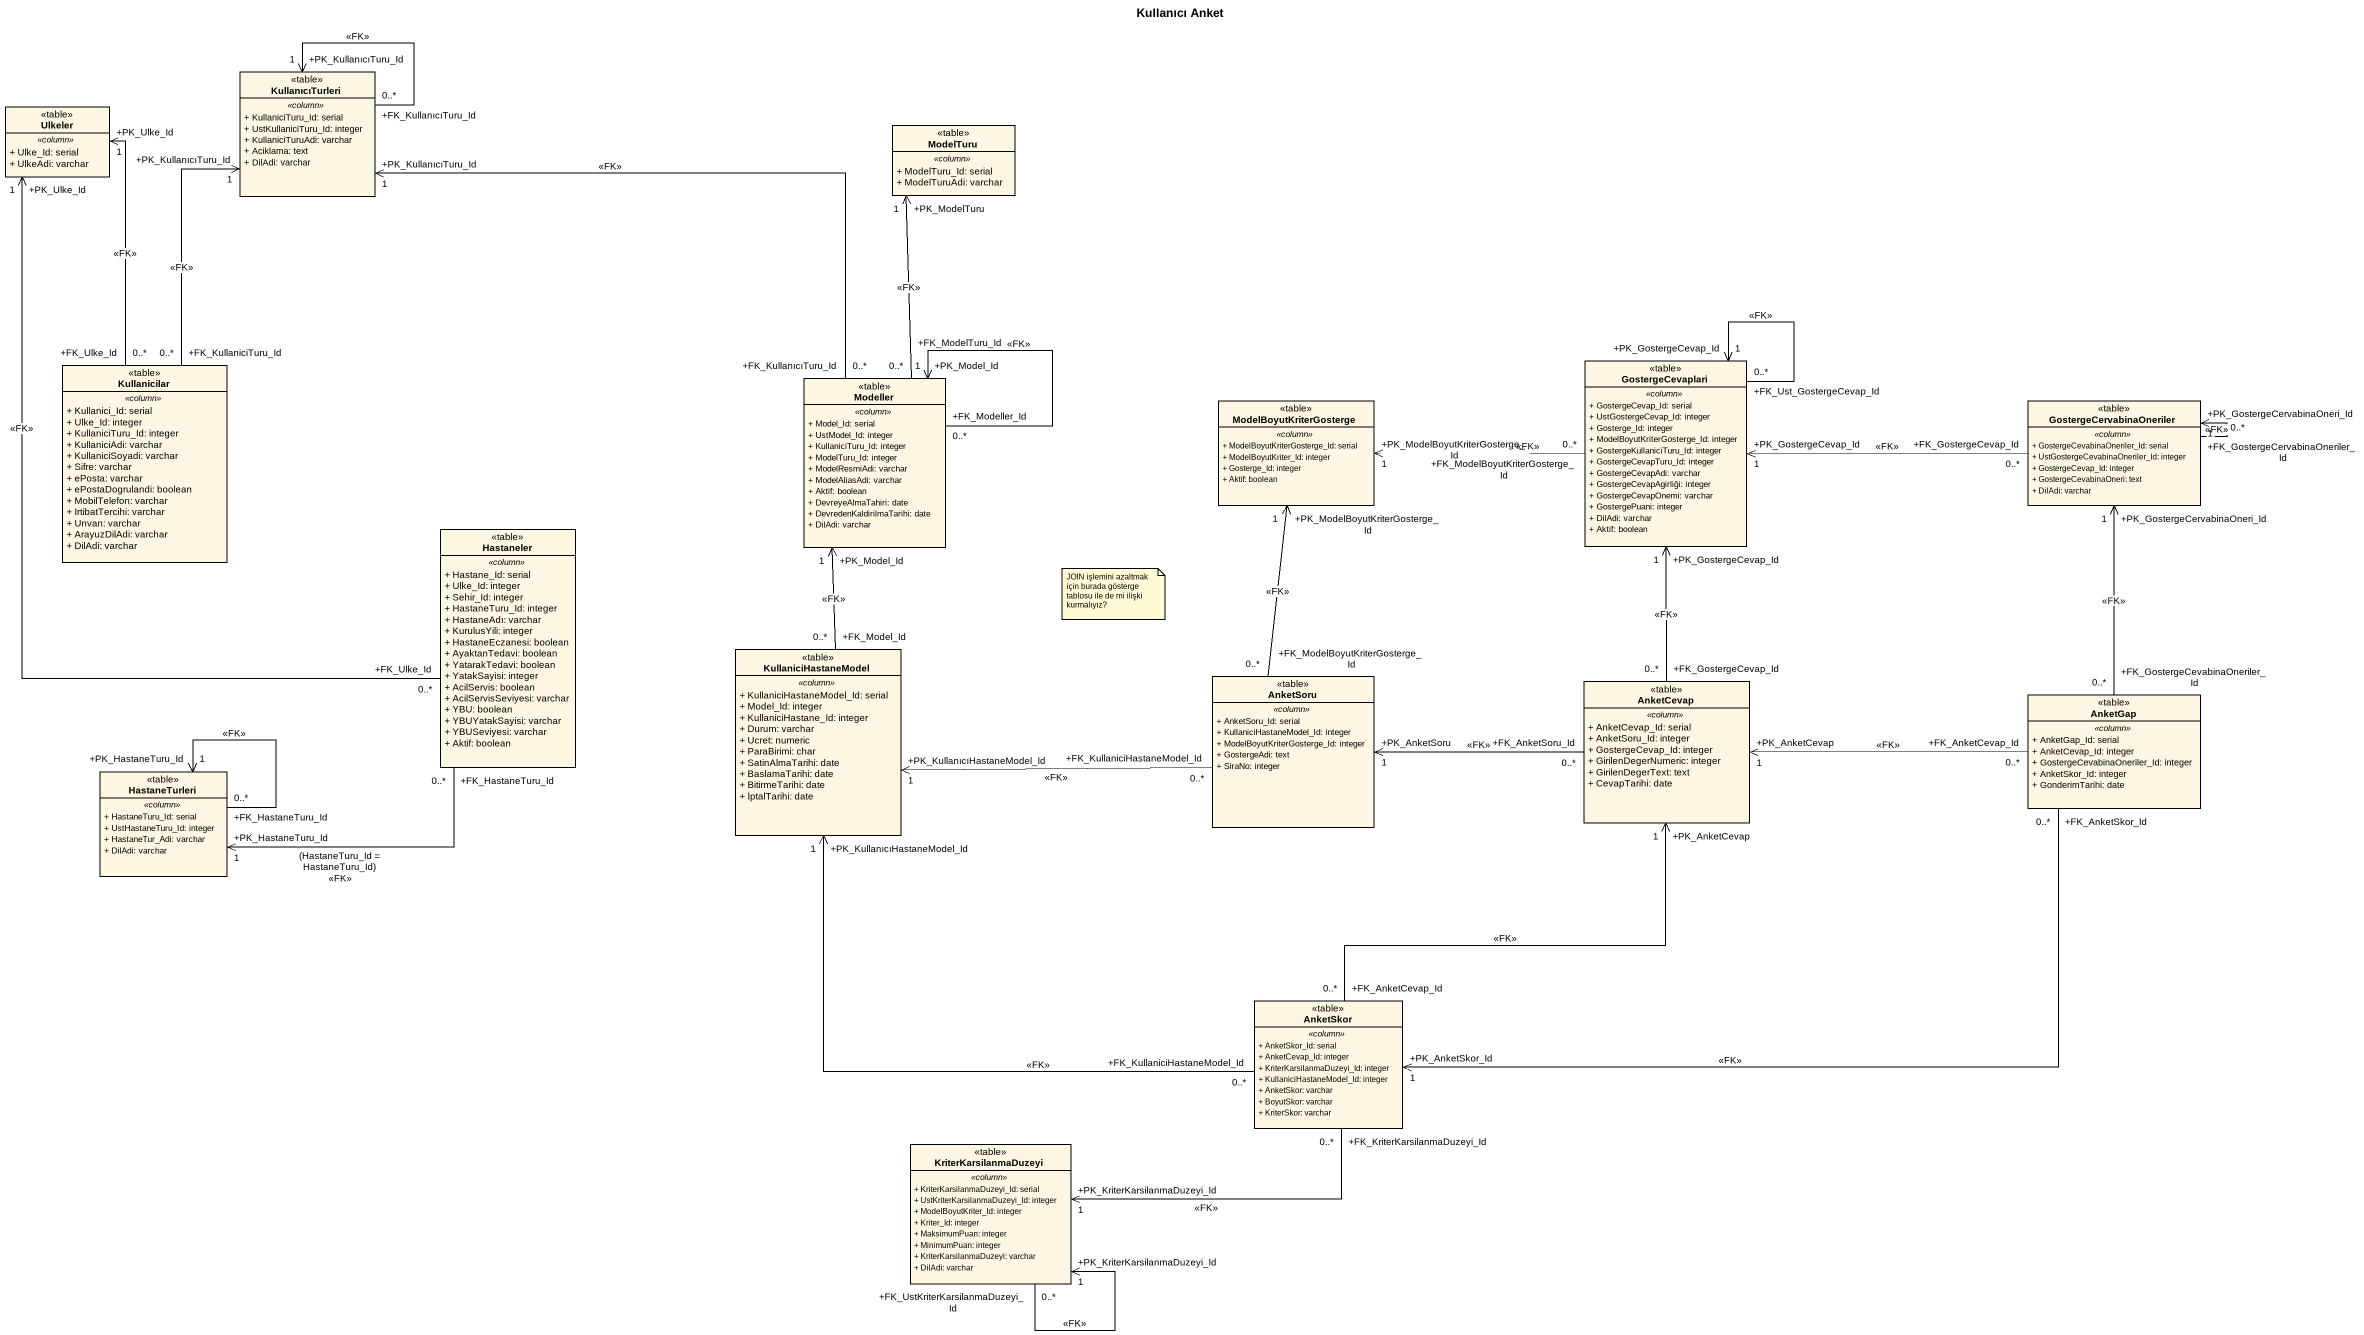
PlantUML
@startuml
title Kullanıcı Anket
hide circle
hide empty members
skinparam classAttributeIconSize 0
class KullanıcıTurleri <<table>> {
  .. <<column>> ..
  + KullaniciTuru_Id: serial
  + UstKullaniciTuru_Id: integer
  + KullaniciTuruAdi: varchar
  + Aciklama: text
  + DilAdi: varchar
}
class Ulkeler <<table>> {
  .. <<column>> ..
  + Ulke_Id: serial
  + UlkeAdi: varchar
}
class ModelTuru <<table>> {
  .. <<column>> ..
  + ModelTuru_Id: serial
  + ModelTuruAdi: varchar
}
class Kullanicilar <<table>> {
  .. <<column>> ..
  + Kullanici_Id: serial
  + Ulke_Id: integer
  + KullaniciTuru_Id: integer
  + KullaniciAdi: varchar
  + KullaniciSoyadi: varchar
  + Sifre: varchar
  + ePosta: varchar
  + ePostaDogrulandi: boolean
  + MobilTelefon: varchar
  + IrtibatTercihi: varchar
  + Unvan: varchar
  + ArayuzDilAdi: varchar
  + DilAdi: varchar
}
class Modeller <<table>> {
  .. <<column>> ..
  + Model_Id: serial
  + UstModel_Id: integer
  + KullaniciTuru_Id: integer
  + ModelTuru_Id: integer
  + ModelResmiAdi: varchar
  + ModelAliasAdi: varchar
  + Aktif: boolean
  + DevreyeAlmaTahiri: date
  + DevredenKaldirilmaTarihi: date
  + DilAdi: varchar
}
class GostergeCevaplari <<table>> {
  .. <<column>> ..
  + GostergeCevap_Id: serial
  + UstGostergeCevap_Id: integer
  + Gosterge_Id: integer
  + ModelBoyutKriterGosterge_Id: integer
  + GostergeKullaniciTuru_Id: integer
  + GostergeCevapTuru_Id: integer
  + GostergeCevapAdi: varchar
  + GostergeCevapAgirliği: integer
  + GostergeCevapOnemi: varchar
  + GostergePuani: integer
  + DilAdi: varchar
  + Aktif: boolean
}
class ModelBoyutKriterGosterge <<table>> {
  .. <<column>> ..
  + ModelBoyutKriterGosterge_Id: serial
  + ModelBoyutKriter_Id: integer
  + Gosterge_Id: integer
  + Aktif: boolean
}
class GostergeCervabinaOneriler <<table>> {
  .. <<column>> ..
  + GostergeCevabinaOneriler_Id: serial
  + UstGostergeCevabinaOneriler_Id: integer
  + GostergeCevap_Id: integer
  + GostergeCevabinaOneri: text
  + DilAdi: varchar
}
class Hastaneler <<table>> {
  .. <<column>> ..
  + Hastane_Id: serial
  + Ulke_Id: integer
  + Sehir_Id: integer
  + HastaneTuru_Id: integer
  + HastaneAdı: varchar
  + KurulusYili: integer
  + HastaneEczanesi: boolean
  + AyaktanTedavi: boolean
  + YatarakTedavi: boolean
  + YatakSayisi: integer
  + AcilServis: boolean
  + AcilServisSeviyesi: varchar
  + YBU: boolean
  + YBUYatakSayisi: varchar
  + YBUSeviyesi: varchar
  + Aktif: boolean
}
class KullaniciHastaneModel <<table>> {
  .. <<column>> ..
  + KullaniciHastaneModel_Id: serial
  + Model_Id: integer
  + KullaniciHastane_Id: integer
  + Durum: varchar
  + Ucret: numeric
  + ParaBirimi: char
  + SatinAlmaTarihi: date
  + BaslamaTarihi: date
  + BitirmeTarihi: date
  + İptalTarihi: date
}
class AnketSoru <<table>> {
  .. <<column>> ..
  + AnketSoru_Id: serial
  + KullaniciHastaneModel_Id: integer
  + ModelBoyutKriterGosterge_Id: integer
  + GostergeAdi: text
  + SiraNo: integer
}
class AnketCevap <<table>> {
  .. <<column>> ..
  + AnketCevap_Id: serial
  + AnketSoru_Id: integer
  + GostergeCevap_Id: integer
  + GirilenDegerNumeric: integer
  + GirilenDegerText: text
  + CevapTarihi: date
}
class AnketGap <<table>> {
  .. <<column>> ..
  + AnketGap_Id: serial
  + AnketCevap_Id: integer
  + GostergeCevabinaOneriler_Id: integer
  + AnketSkor_Id: integer
  + GonderimTarihi: date
}
class HastaneTurleri <<table>> {
  .. <<column>> ..
  + HastaneTuru_Id: serial
  + UstHastaneTuru_Id: integer
  + HastaneTur_Adi: varchar
  + DilAdi: varchar
}
class AnketSkor <<table>> {
  .. <<column>> ..
  + AnketSkor_Id: serial
  + AnketCevap_Id: integer
  + KriterKarsilanmaDuzeyi_Id: integer
  + KullaniciHastaneModel_Id: integer
  + AnketSkor: varchar
  + BoyutSkor: varchar
  + KriterSkor: varchar
}
class KriterKarsilanmaDuzeyi <<table>> {
  .. <<column>> ..
  + KriterKarsilanmaDuzeyi_Id: serial
  + UstKriterKarsilanmaDuzeyi_Id: integer
  + ModelBoyutKriter_Id: integer
  + Kriter_Id: integer
  + MaksimumPuan: integer
  + MinimumPuan: integer
  + KriterKarsilanmaDuzeyi: varchar
  + DilAdi: varchar
}
KullanıcıTurleri "+FK_KullanıcıTuru_Id\n0..*" --> "+PK_KullanıcıTuru_Id\n1" KullanıcıTurleri : <<FK>>
Kullanicilar "+FK_KullaniciTuru_Id\n0..*" -up-> "+PK_KullanıcıTuru_Id\n1" KullanıcıTurleri : <<FK>>
Kullanicilar "+FK_Ulke_Id\n0..*" -up-> "+PK_Ulke_Id\n1" Ulkeler : <<FK>>
Modeller "+FK_KullanıcıTuru_Id\n0..*" -left-> "+PK_KullanıcıTuru_Id\n1" KullanıcıTurleri : <<FK>>
Modeller "+FK_ModelTuru_Id\n0..*" -up-> "+PK_ModelTuru\n1" ModelTuru : <<FK>>
Modeller "+FK_Modeller_Id\n0..*" --> "+PK_Model_Id\n1" Modeller : <<FK>>
GostergeCevaplari "+FK_Ust_GostergeCevap_Id\n0..*" --> "+PK_GostergeCevap_Id\n1" GostergeCevaplari : <<FK>>
GostergeCevaplari "+FK_ModelBoyutKriterGosterge_Id\n0..*" -left-> "+PK_ModelBoyutKriterGosterge_Id\n1" ModelBoyutKriterGosterge : <<FK>>
GostergeCervabinaOneriler "+FK_GostergeCevap_Id\n0..*" -left-> "+PK_GostergeCevap_Id\n1" GostergeCevaplari : <<FK>>
GostergeCervabinaOneriler "+FK_GostergeCervabinaOneriler_Id\n0..*" --> "+PK_GostergeCervabinaOneri_Id\n1" GostergeCervabinaOneriler : <<FK>>
Hastaneler "+FK_Ulke_Id\n0..*" -up-> "+PK_Ulke_Id\n1" Ulkeler : <<FK>>
Hastaneler "+FK_HastaneTuru_Id\n0..*" -left-> "+PK_HastaneTuru_Id\n1" HastaneTurleri : (HastaneTuru_Id = HastaneTuru_Id)\n<<FK>>
KullaniciHastaneModel "+FK_Model_Id\n0..*" -up-> "+PK_Model_Id\n1" Modeller : <<FK>>
AnketSoru "+FK_ModelBoyutKriterGosterge_Id\n0..*" -up-> "+PK_ModelBoyutKriterGosterge_Id\n1" ModelBoyutKriterGosterge : <<FK>>
AnketSoru "+FK_KullaniciHastaneModel_Id\n0..*" -left-> "+PK_KullanıcıHastaneModel_Id\n1" KullaniciHastaneModel : <<FK>>
AnketCevap "+FK_GostergeCevap_Id\n0..*" -up-> "+PK_GostergeCevap_Id\n1" GostergeCevaplari : <<FK>>
AnketCevap "+FK_AnketSoru_Id\n0..*" -left-> "+PK_AnketSoru\n1" AnketSoru : <<FK>>
AnketGap "+FK_GostergeCevabinaOneriler_Id\n0..*" -up-> "+PK_GostergeCervabinaOneri_Id\n1" GostergeCervabinaOneriler : <<FK>>
AnketGap "+FK_AnketCevap_Id\n0..*" -left-> "+PK_AnketCevap\n1" AnketCevap : <<FK>>
AnketGap "+FK_AnketSkor_Id\n0..*" -left-> "+PK_AnketSkor_Id\n1" AnketSkor : <<FK>>
HastaneTurleri "+FK_HastaneTuru_Id\n0..*" --> "+PK_HastaneTuru_Id\n1" HastaneTurleri : <<FK>>
AnketSkor "+FK_KullaniciHastaneModel_Id\n0..*" -up-> "+PK_KullanıcıHastaneModel_Id\n1" KullaniciHastaneModel : <<FK>>
AnketSkor "+FK_AnketCevap_Id\n0..*" -up-> "+PK_AnketCevap\n1" AnketCevap : <<FK>>
AnketSkor "+FK_KriterKarsilanmaDuzeyi_Id\n0..*" -left-> "+PK_KriterKarsilanmaDuzeyi_Id\n1" KriterKarsilanmaDuzeyi : <<FK>>
KriterKarsilanmaDuzeyi "+FK_UstKriterKarsilanmaDuzeyi_Id\n0..*" --> "+PK_KriterKarsilanmaDuzeyi_Id\n1" KriterKarsilanmaDuzeyi : <<FK>>
note as N1
  JOIN işlemini azaltmak için burada gösterge tablosu ile de mi ilişki kurmalıyız?
end note
@enduml
